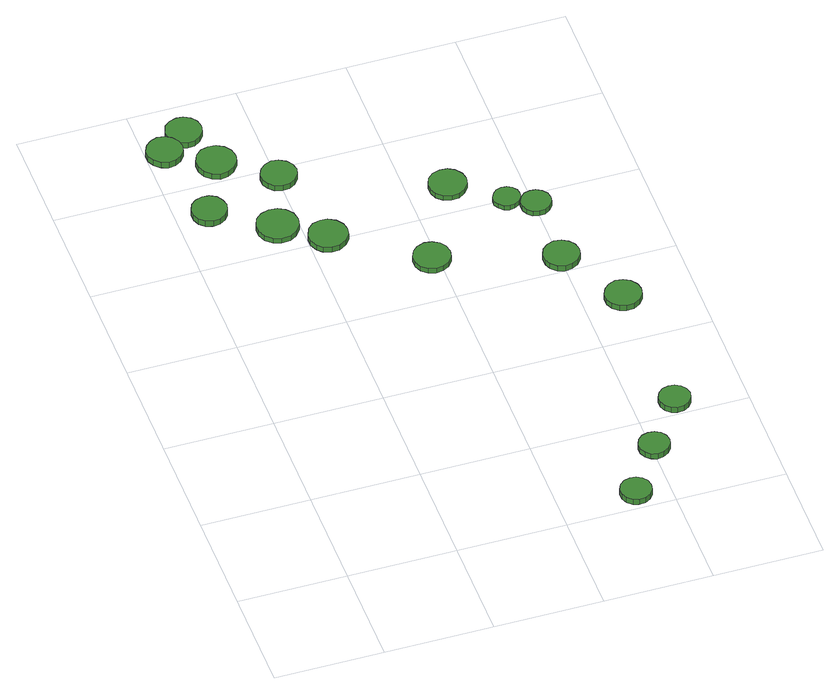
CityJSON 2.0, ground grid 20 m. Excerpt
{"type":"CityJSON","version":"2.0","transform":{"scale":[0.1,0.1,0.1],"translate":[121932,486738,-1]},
"CityObjects":{
"tree1":{"type":"SolitaryVegetationObject","attributes":{"function":"something"},"geometry":[{"type":"MultiSurface","lod":"1","boundaries":[[[0,1,2,3,4,5,6,7,8,9,10,11,12,13,14]],[[15,16,17,18,19,20,21,22,23,24,25,26,27,28,29]],[[0,29,28,1]],[[1,28,27,2]],[[2,27,26,3]],[[3,26,25,4]],[[4,25,24,5]],[[5,24,23,6]],[[6,23,22,7]],[[7,22,21,8]],[[8,21,20,9]],[[9,20,19,10]],[[10,19,18,11]],[[11,18,17,12]],[[12,17,16,13]],[[13,16,15,14]],[[14,15,29,0]]]}]},
"tree2":{"type":"SolitaryVegetationObject","attributes":{"function":"something"},"geometry":[{"type":"MultiSurface","lod":"1","boundaries":[[[30,31,32,33,34,35,36,37,38,39,40,41,42,43,44]],[[45,46,47,48,49,50,51,52,53,54,55,56,57,58,59]],[[30,59,58,31]],[[31,58,57,32]],[[32,57,56,33]],[[33,56,55,34]],[[34,55,54,35]],[[35,54,53,36]],[[36,53,52,37]],[[37,52,51,38]],[[38,51,50,39]],[[39,50,49,40]],[[40,49,48,41]],[[41,48,47,42]],[[42,47,46,43]],[[43,46,45,44]],[[44,45,59,30]]]}]},
"tree3":{"type":"SolitaryVegetationObject","attributes":{"function":"something"},"geometry":[{"type":"MultiSurface","lod":"1","boundaries":[[[60,61,62,63,64,65,66,67,68,69,70,71,72,73,74]],[[75,76,77,78,79,80,81,82,83,84,85,86,87,88,89]],[[60,89,88,61]],[[61,88,87,62]],[[62,87,86,63]],[[63,86,85,64]],[[64,85,84,65]],[[65,84,83,66]],[[66,83,82,67]],[[67,82,81,68]],[[68,81,80,69]],[[69,80,79,70]],[[70,79,78,71]],[[71,78,77,72]],[[72,77,76,73]],[[73,76,75,74]],[[74,75,89,60]]]}]},
"tree4":{"type":"SolitaryVegetationObject","attributes":{"function":"something"},"geometry":[{"type":"MultiSurface","lod":"1","boundaries":[[[90,91,92,93,94,95,96,97,98,99,100,101,102,103,104]],[[105,106,107,108,109,110,111,112,113,114,115,116,117,118,119]],[[90,119,118,91]],[[91,118,117,92]],[[92,117,116,93]],[[93,116,115,94]],[[94,115,114,95]],[[95,114,113,96]],[[96,113,112,97]],[[97,112,111,98]],[[98,111,110,99]],[[99,110,109,100]],[[100,109,108,101]],[[101,108,107,102]],[[102,107,106,103]],[[103,106,105,104]],[[104,105,119,90]]]}]},
"tree5":{"type":"SolitaryVegetationObject","attributes":{"function":"something"},"geometry":[{"type":"MultiSurface","lod":"1","boundaries":[[[120,121,122,123,124,125,126,127,128,129,130,131,132,133,134]],[[135,136,137,138,139,140,141,142,143,144,145,146,147,148,149]],[[120,149,148,121]],[[121,148,147,122]],[[122,147,146,123]],[[123,146,145,124]],[[124,145,144,125]],[[125,144,143,126]],[[126,143,142,127]],[[127,142,141,128]],[[128,141,140,129]],[[129,140,139,130]],[[130,139,138,131]],[[131,138,137,132]],[[132,137,136,133]],[[133,136,135,134]],[[134,135,149,120]]]}]},
"tree6":{"type":"SolitaryVegetationObject","attributes":{"function":"something"},"geometry":[{"type":"MultiSurface","lod":"1","boundaries":[[[150,151,152,153,154,155,156,157,158,159,160,161,162,163,164]],[[165,166,167,168,169,170,171,172,173,174,175,176,177,178,179]],[[150,179,178,151]],[[151,178,177,152]],[[152,177,176,153]],[[153,176,175,154]],[[154,175,174,155]],[[155,174,173,156]],[[156,173,172,157]],[[157,172,171,158]],[[158,171,170,159]],[[159,170,169,160]],[[160,169,168,161]],[[161,168,167,162]],[[162,167,166,163]],[[163,166,165,164]],[[164,165,179,150]]]}]},
"tree7":{"type":"SolitaryVegetationObject","attributes":{"function":"something"},"geometry":[{"type":"MultiSurface","lod":"1","boundaries":[[[180,181,182,183,184,185,186,187,188,189,190,191,192,193,194]],[[195,196,197,198,199,200,201,202,203,204,205,206,207,208,209]],[[180,209,208,181]],[[181,208,207,182]],[[182,207,206,183]],[[183,206,205,184]],[[184,205,204,185]],[[185,204,203,186]],[[186,203,202,187]],[[187,202,201,188]],[[188,201,200,189]],[[189,200,199,190]],[[190,199,198,191]],[[191,198,197,192]],[[192,197,196,193]],[[193,196,195,194]],[[194,195,209,180]]]}]},
"tree8":{"type":"SolitaryVegetationObject","attributes":{"function":"something"},"geometry":[{"type":"MultiSurface","lod":"1","boundaries":[[[210,211,212,213,214,215,216,217,218,219,220,221,222,223,224]],[[225,226,227,228,229,230,231,232,233,234,235,236,237,238,239]],[[210,239,238,211]],[[211,238,237,212]],[[212,237,236,213]],[[213,236,235,214]],[[214,235,234,215]],[[215,234,233,216]],[[216,233,232,217]],[[217,232,231,218]],[[218,231,230,219]],[[219,230,229,220]],[[220,229,228,221]],[[221,228,227,222]],[[222,227,226,223]],[[223,226,225,224]],[[224,225,239,210]]]}]},
"tree9":{"type":"SolitaryVegetationObject","attributes":{"function":"something"},"geometry":[{"type":"MultiSurface","lod":"1","boundaries":[[[240,241,242,243,244,245,246,247,248,249,250,251,252,253,254]],[[255,256,257,258,259,260,261,262,263,264,265,266,267,268,269]],[[240,269,268,241]],[[241,268,267,242]],[[242,267,266,243]],[[243,266,265,244]],[[244,265,264,245]],[[245,264,263,246]],[[246,263,262,247]],[[247,262,261,248]],[[248,261,260,249]],[[249,260,259,250]],[[250,259,258,251]],[[251,258,257,252]],[[252,257,256,253]],[[253,256,255,254]],[[254,255,269,240]]]}]},
"tree10":{"type":"SolitaryVegetationObject","attributes":{"function":"something"},"geometry":[{"type":"MultiSurface","lod":"1","boundaries":[[[270,271,272,273,274,275,276,277,278,279,280,281,282,283,284]],[[285,286,287,288,289,290,291,292,293,294,295,296,297,298,299]],[[270,299,298,271]],[[271,298,297,272]],[[272,297,296,273]],[[273,296,295,274]],[[274,295,294,275]],[[275,294,293,276]],[[276,293,292,277]],[[277,292,291,278]],[[278,291,290,279]],[[279,290,289,280]],[[280,289,288,281]],[[281,288,287,282]],[[282,287,286,283]],[[283,286,285,284]],[[284,285,299,270]]]}]},
"tree11":{"type":"SolitaryVegetationObject","attributes":{"function":"something"},"geometry":[{"type":"MultiSurface","lod":"1","boundaries":[[[300,301,302,303,304,305,306,307,308,309,310,311,312,313,314]],[[315,316,317,318,319,320,321,322,323,324,325,326,327,328,329]],[[300,329,328,301]],[[301,328,327,302]],[[302,327,326,303]],[[303,326,325,304]],[[304,325,324,305]],[[305,324,323,306]],[[306,323,322,307]],[[307,322,321,308]],[[308,321,320,309]],[[309,320,319,310]],[[310,319,318,311]],[[311,318,317,312]],[[312,317,316,313]],[[313,316,315,314]],[[314,315,329,300]]]}]},
"tree12":{"type":"SolitaryVegetationObject","attributes":{"function":"something"},"geometry":[{"type":"MultiSurface","lod":"1","boundaries":[[[330,331,332,333,334,335,336,337,338,339,340,341,342,343,344]],[[345,346,347,348,349,350,351,352,353,354,355,356,357,358,359]],[[330,359,358,331]],[[331,358,357,332]],[[332,357,356,333]],[[333,356,355,334]],[[334,355,354,335]],[[335,354,353,336]],[[336,353,352,337]],[[337,352,351,338]],[[338,351,350,339]],[[339,350,349,340]],[[340,349,348,341]],[[341,348,347,342]],[[342,347,346,343]],[[343,346,345,344]],[[344,345,359,330]]]}]},
"tree13":{"type":"SolitaryVegetationObject","attributes":{"function":"something"},"geometry":[{"type":"MultiSurface","lod":"1","boundaries":[[[360,361,362,363,364,365,366,367,368,369,370,371,372,373,374]],[[375,376,377,378,379,380,381,382,383,384,385,386,387,388,389]],[[360,389,388,361]],[[361,388,387,362]],[[362,387,386,363]],[[363,386,385,364]],[[364,385,384,365]],[[365,384,383,366]],[[366,383,382,367]],[[367,382,381,368]],[[368,381,380,369]],[[369,380,379,370]],[[370,379,378,371]],[[371,378,377,372]],[[372,377,376,373]],[[373,376,375,374]],[[374,375,389,360]]]}]},
"tree14":{"type":"SolitaryVegetationObject","attributes":{"function":"something"},"geometry":[{"type":"MultiSurface","lod":"1","boundaries":[[[390,391,392,393,394,395,396,397,398,399,400,401,402,403,404]],[[405,406,407,408,409,410,411,412,413,414,415,416,417,418,419]],[[390,419,418,391]],[[391,418,417,392]],[[392,417,416,393]],[[393,416,415,394]],[[394,415,414,395]],[[395,414,413,396]],[[396,413,412,397]],[[397,412,411,398]],[[398,411,410,399]],[[399,410,409,400]],[[400,409,408,401]],[[401,408,407,402]],[[402,407,406,403]],[[403,406,405,404]],[[404,405,419,390]]]}]},
"tree15":{"type":"SolitaryVegetationObject","attributes":{"function":"something"},"geometry":[{"type":"MultiSurface","lod":"1","boundaries":[[[420,421,422,423,424,425,426,427,428,429,430,431,432,433,434]],[[435,436,437,438,439,440,441,442,443,444,445,446,447,448,449]],[[420,449,448,421]],[[421,448,447,422]],[[422,447,446,423]],[[423,446,445,424]],[[424,445,444,425]],[[425,444,443,426]],[[426,443,442,427]],[[427,442,441,428]],[[428,441,440,429]],[[429,440,439,430]],[[430,439,438,431]],[[431,438,437,432]],[[432,437,436,433]],[[433,436,435,434]],[[434,435,449,420]]]}]},
"tree16":{"type":"SolitaryVegetationObject","attributes":{"function":"something"},"geometry":[{"type":"MultiSurface","lod":"1","boundaries":[[[450,451,452,453,454,455,456,457,458,459,460,461,462,463,464]],[[465,466,467,468,469,470,471,472,473,474,475,476,477,478,479]],[[450,479,478,451]],[[451,478,477,452]],[[452,477,476,453]],[[453,476,475,454]],[[454,475,474,455]],[[455,474,473,456]],[[456,473,472,457]],[[457,472,471,458]],[[458,471,470,459]],[[459,470,469,460]],[[460,469,468,461]],[[461,468,467,462]],[[462,467,466,463]],[[463,466,465,464]],[[464,465,479,450]]]}]}
},
"vertices":[
[92,930,20],[89,943,20],[82,954,20],[70,961,20],[57,962,20],[44,958,20],[34,949,20],[29,937,20],[29,924,20],[34,912,20],[44,903,20],[57,899,20],[70,900,20],[82,907,20],[89,917,20],[89,917,7],[82,907,7],[70,900,7],[57,899,7],[44,903,7],[34,912,7],[29,924,7],[29,937,7],[34,949,7],[44,958,7],[57,962,7],[70,961,7],[82,954,7],[89,943,7],[92,930,7],
[66,1094,20],[63,1107,20],[55,1118,20],[44,1125,20],[30,1127,20],[17,1122,20],[7,1113,20],[1,1101,20],[1,1087,20],[7,1075,20],[17,1066,20],[30,1061,20],[44,1063,20],[55,1070,20],[63,1081,20],[63,1081,7],[55,1070,7],[44,1063,7],[30,1061,7],[17,1066,7],[7,1075,7],[1,1087,7],[1,1101,7],[7,1113,7],[17,1122,7],[30,1127,7],[44,1125,7],[55,1118,7],[63,1107,7],[66,1094,7],
[198,858,19],[195,874,19],[185,887,19],[172,894,19],[156,896,19],[141,891,19],[129,881,19],[123,866,19],[123,851,19],[129,836,19],[141,826,19],[156,821,19],[172,822,19],[185,830,19],[195,843,19],[195,843,8],[185,830,8],[172,822,8],[156,821,8],[141,826,8],[129,836,8],[123,851,8],[123,866,8],[129,881,8],[141,891,8],[156,896,8],[172,894,8],[185,887,8],[195,874,8],[198,858,8],
[113,1130,19],[110,1144,19],[102,1155,19],[90,1162,19],[77,1163,19],[64,1159,19],[53,1150,19],[48,1137,19],[48,1124,19],[53,1111,19],[64,1102,19],[77,1098,19],[90,1099,19],[102,1106,19],[110,1117,19],[110,1117,7],[102,1106,7],[90,1099,7],[77,1098,7],[64,1102,7],[53,1111,7],[48,1124,7],[48,1137,7],[53,1150,7],[64,1159,7],[77,1163,7],[90,1162,7],[102,1155,7],[110,1144,7],[113,1130,7],
[146,1042,19],[143,1057,19],[134,1069,19],[121,1077,19],[106,1078,19],[92,1074,19],[81,1064,19],[75,1050,19],[75,1035,19],[81,1021,19],[92,1011,19],[106,1006,19],[121,1008,19],[134,1016,19],[143,1028,19],[143,1028,7],[134,1016,7],[121,1008,7],[106,1006,7],[92,1011,7],[81,1021,7],[75,1035,7],[75,1050,7],[81,1064,7],[92,1074,7],[106,1078,7],[121,1077,7],[134,1069,7],[143,1057,7],[146,1042,7],
[271,808,19],[268,822,19],[259,834,19],[246,842,19],[232,843,19],[217,839,19],[207,829,19],[201,815,19],[201,800,19],[207,787,19],[217,777,19],[232,773,19],[246,774,19],[259,782,19],[268,793,19],[268,793,7],[259,782,7],[246,774,7],[232,773,7],[217,777,7],[207,787,7],[201,800,7],[201,815,7],[207,829,7],[217,839,7],[232,843,7],[246,842,7],[259,834,7],[268,822,7],[271,808,7],
[235,977,19],[232,990,19],[224,1001,19],[212,1008,19],[199,1010,19],[186,1005,19],[176,996,19],[170,984,19],[170,970,19],[176,958,19],[186,949,19],[199,945,19],[212,946,19],[224,953,19],[232,964,19],[232,964,7],[224,953,7],[212,946,7],[199,945,7],[186,949,7],[176,958,7],[170,970,7],[170,984,7],[176,996,7],[186,1005,7],[199,1010,7],[212,1008,7],[224,1001,7],[232,990,7],[235,977,7],
[566,37,19],[564,49,19],[557,58,19],[547,64,19],[535,65,19],[524,62,19],[515,54,19],[510,43,19],[510,31,19],[515,20,19],[524,12,19],[535,9,19],[547,10,19],[557,16,19],[564,25,19],[564,25,7],[557,16,7],[547,10,7],[535,9,7],[524,12,7],[515,20,7],[510,31,7],[510,43,7],[515,54,7],[524,62,7],[535,65,7],[547,64,7],[557,58,7],[564,49,7],[566,37,7],
[422,700,18],[419,714,18],[411,725,18],[399,732,18],[385,734,18],[371,729,18],[361,720,18],[355,707,18],[355,693,18],[361,680,18],[371,671,18],[385,666,18],[399,668,18],[411,675,18],[419,686,18],[419,686,7],[411,675,7],[399,668,7],[385,666,7],[371,671,7],[361,680,7],[355,693,7],[355,707,7],[361,720,7],[371,729,7],[385,734,7],[399,732,7],[411,725,7],[419,714,7],[422,700,7],
[632,134,19],[630,146,19],[623,155,19],[613,161,19],[601,162,19],[590,159,19],[581,151,19],[576,140,19],[576,129,19],[581,118,19],[590,110,19],[601,106,19],[613,108,19],[623,114,19],[630,123,19],[630,123,7],[623,114,7],[613,108,7],[601,106,7],[590,110,7],[581,118,7],[576,129,7],[576,140,7],[581,151,7],[590,159,7],[601,162,7],[613,161,7],[623,155,7],[630,146,7],[632,134,7],
[506,863,18],[503,877,18],[494,889,18],[482,896,18],[468,897,18],[454,893,18],[443,883,18],[438,870,18],[438,856,18],[443,843,18],[454,833,18],[468,829,18],[482,830,18],[494,837,18],[503,849,18],[503,849,8],[494,837,8],[482,830,8],[468,829,8],[454,833,8],[443,843,8],[438,856,8],[438,870,8],[443,883,8],[454,893,8],[468,897,8],[482,896,8],[494,889,8],[503,877,8],[506,863,8],
[703,233,19],[700,245,19],[693,254,19],[683,260,19],[671,261,19],[660,258,19],[651,250,19],[646,239,19],[646,227,19],[651,216,19],[660,208,19],[671,205,19],[683,206,19],[693,212,19],[700,221,19],[700,221,7],[693,212,7],[683,206,7],[671,205,7],[660,208,7],[651,216,7],[646,227,7],[646,239,7],[651,250,7],[660,258,7],[671,261,7],[683,260,7],[693,254,7],[700,245,7],[703,233,7],
[635,633,19],[632,646,19],[624,657,19],[612,664,19],[598,666,19],[585,661,19],[575,652,19],[570,640,19],[570,626,19],[575,614,19],[585,605,19],[598,600,19],[612,602,19],[624,609,19],[632,620,19],[632,620,7],[624,609,7],[612,602,7],[598,600,7],[585,605,7],[575,614,7],[570,626,7],[570,640,7],[575,652,7],[585,661,7],[598,666,7],[612,664,7],[624,657,7],[632,646,7],[635,633,7],
[582,798,18],[580,808,18],[574,816,18],[565,821,18],[555,822,18],[545,819,18],[538,812,18],[533,803,18],[533,793,18],[538,784,18],[545,777,18],[555,774,18],[565,775,18],[574,780,18],[580,788,18],[580,788,8],[574,780,8],[565,775,8],[555,774,8],[545,777,8],[538,784,8],[533,793,8],[533,803,8],[538,812,8],[545,819,8],[555,822,8],[565,821,8],[574,816,8],[580,808,8],[582,798,8],
[705,506,19],[702,519,19],[694,530,19],[682,537,19],[668,539,19],[655,534,19],[645,525,19],[639,513,19],[639,499,19],[645,486,19],[655,477,19],[668,473,19],[682,474,19],[694,481,19],[702,492,19],[702,492,7],[694,481,7],[682,474,7],[668,473,7],[655,477,7],[645,486,7],[639,499,7],[639,513,7],[645,525,7],[655,534,7],[668,539,7],[682,537,7],[694,530,7],[702,519,7],[705,506,7],
[629,771,19],[627,782,19],[620,791,19],[610,797,19],[599,798,19],[588,795,19],[580,787,19],[575,777,19],[575,765,19],[580,755,19],[588,747,19],[599,744,19],[610,745,19],[620,751,19],[627,760,19],[627,760,8],[620,751,8],[610,745,8],[599,744,8],[588,747,8],[580,755,8],[575,765,8],[575,777,8],[580,787,8],[588,795,8],[599,798,8],[610,797,8],[620,791,8],[627,782,8],[629,771,8]
]}
